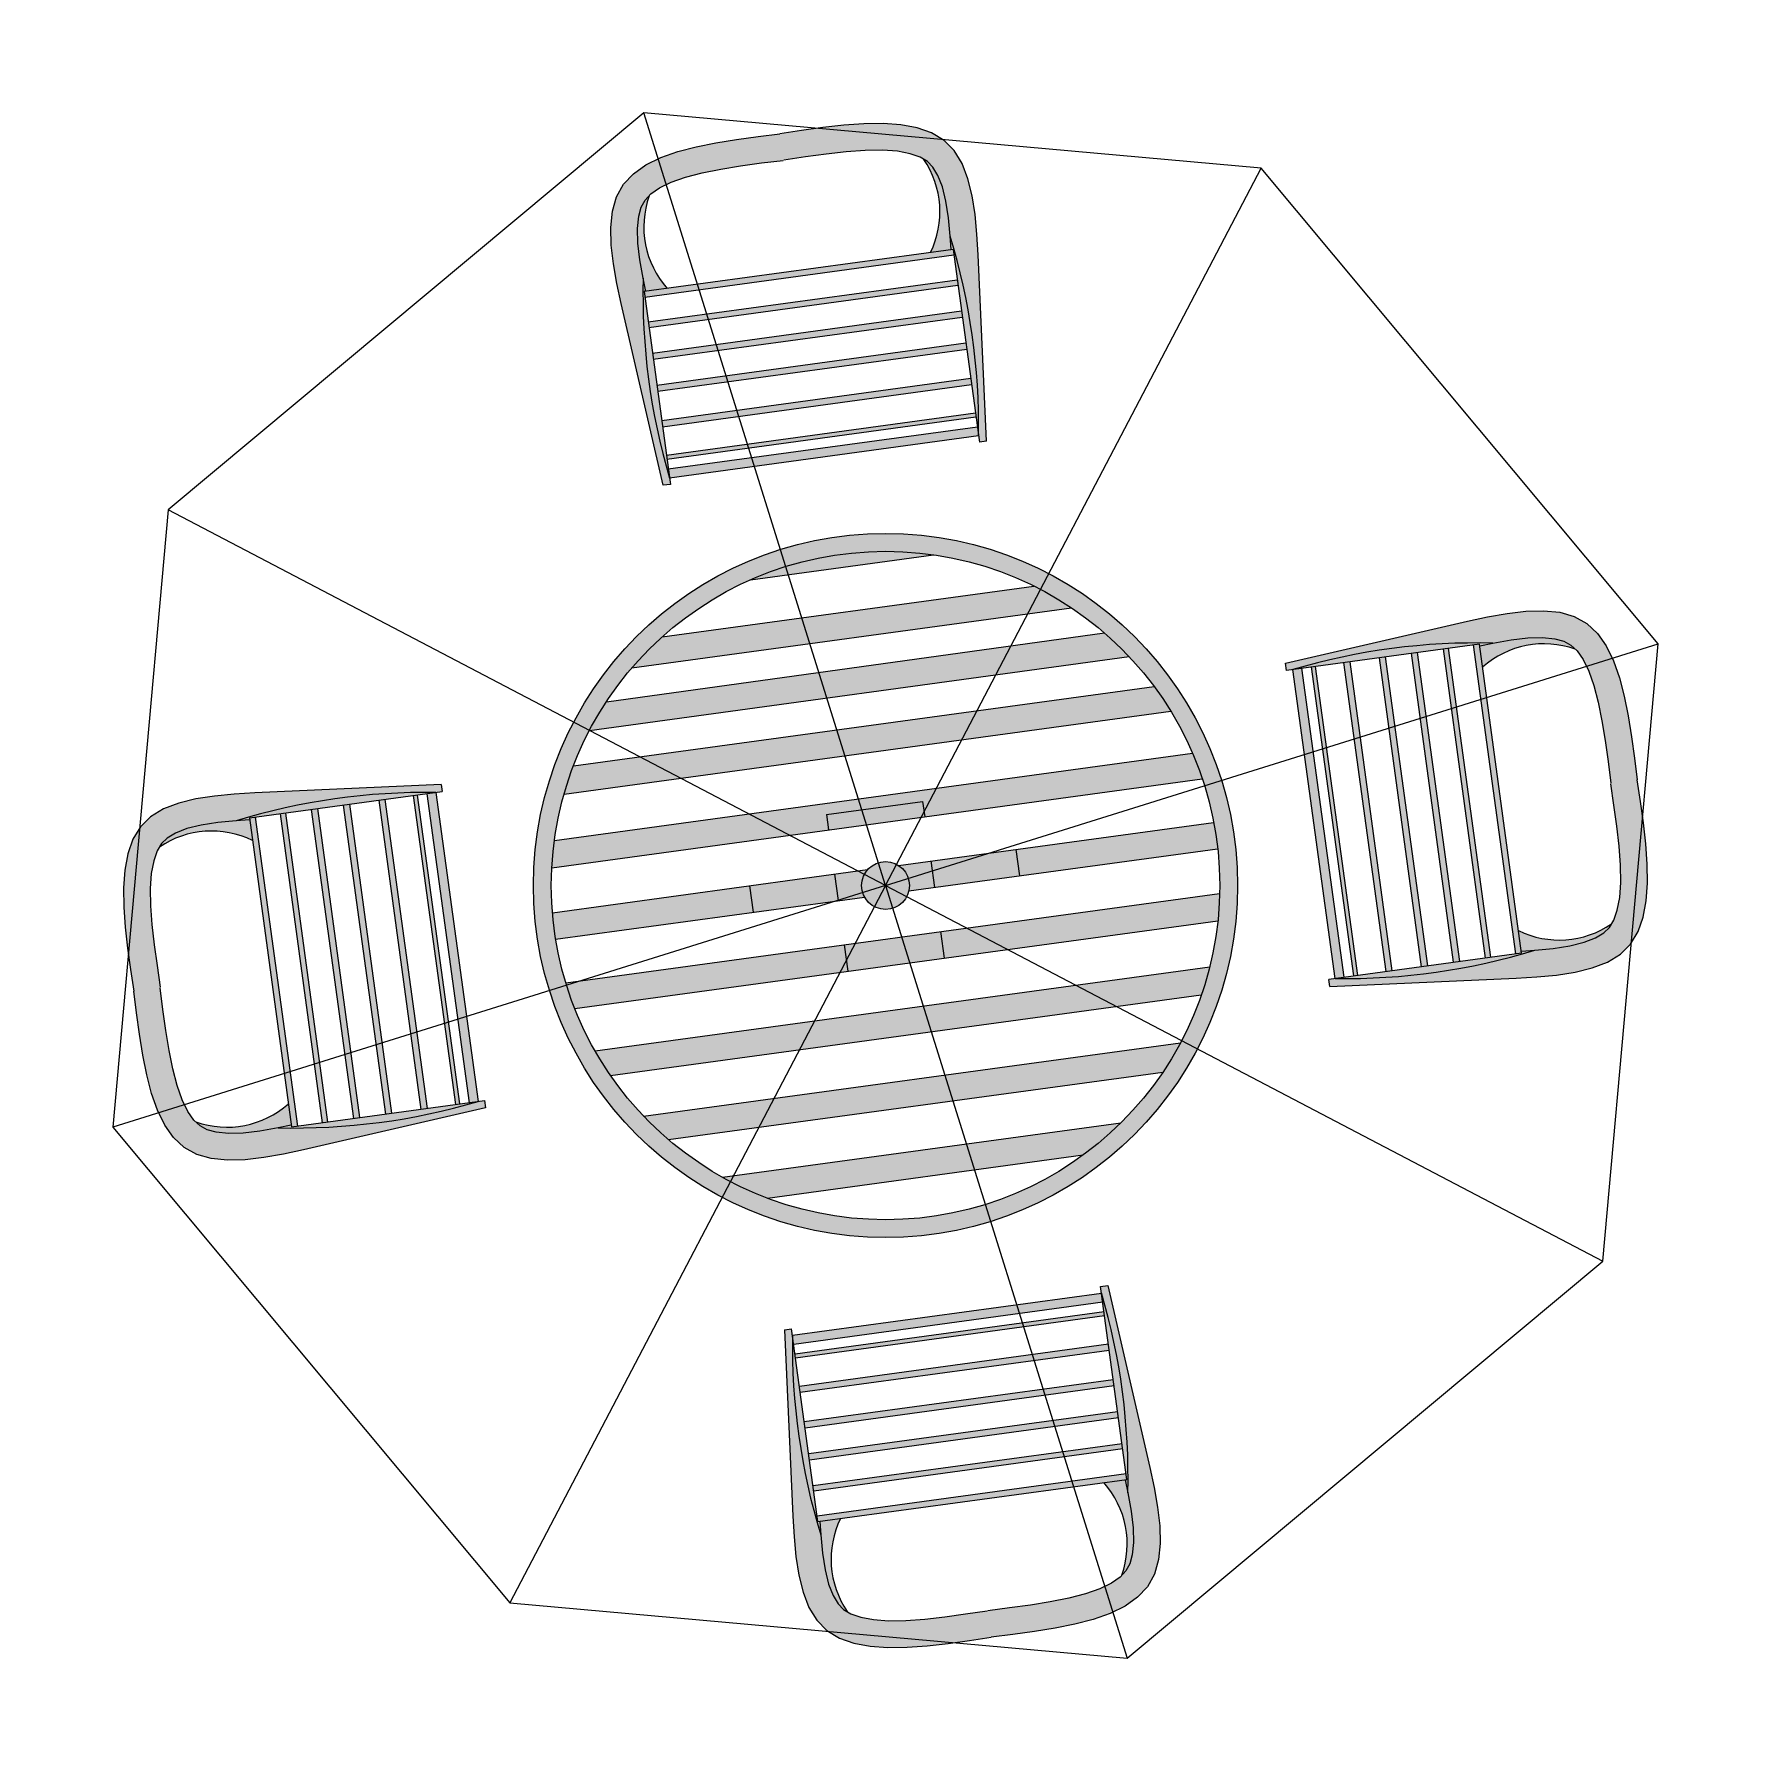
# Model space of a CAD drawing. Header units: millimetres. Extents: x 793 to 3159, y 750 to 2095.
# Drawn here: x 2587.551 to 2589.97, y 1936.796 to 1939.215 of the extents above; entities that cross this region are included whole.
import ezdxf

# ---------------------------------------------------------------- set-up
doc = ezdxf.new("R2010")
doc.units = ezdxf.units.MM
doc.linetypes.add('CONTINUA', pattern=[0])
doc.layers.add('A-MUEBLE', color=9, linetype='Continuous')

# ---------------------------------------------------------------- blocks, each defined once
blk = doc.blocks.new('XR-CONJUNTO$0$XR-CAFETERIA$0$sombrilla-flat-1')
at = {"ltscale": 0.025}
for q in [(-140663.865, -2382910.0402), (-140662.9977, -2382910.19), (-140664.5842, -2382910.5475), (-140662.4903, -2382910.9092), (-140664.734, -2382911.4149), (-140664.2267, -2382912.1341), (-140663.3594, -2382912.2839), (-140662.6401, -2382911.7766)]:
    blk.add_line((-140663.6122, -2382911.162), q, dxfattribs=at)
blk.add_lwpolyline([(-140664.5842, -2382910.5475), (-140664.734, -2382911.4149), (-140664.2267, -2382912.1341), (-140663.3594, -2382912.2839), (-140662.6401, -2382911.7766), (-140662.4903, -2382910.9092), (-140662.9977, -2382910.19), (-140663.865, -2382910.0402), (-140664.5842, -2382910.5475)], dxfattribs=at)
blk = doc.blocks.new('XR-CONJUNTO$0$XR-CAFETERIA$0$XR-PLAN MAESTRO 2$0$A$C24275C06-flat-1')
h = blk.add_hatch(color=256)
h.dxf.hatch_style = 1
h.paths.add_polyline_path([(-0.6374, -0.2574), (-0.6506, -0.2418), (-0.6525, -0.2404), (-0.8284, -0.21), (-0.8512, -0.2113), (-0.8823, -0.2134), (-0.9134, -0.2147), (-0.944, -0.2163), (-0.9738, -0.2186), (-1.0023, -0.222), (-1.029, -0.2268), (-1.0535, -0.2333), (-1.0573, -0.2348), (-1.0488, -0.2722), (-1.0417, -0.2694), (-1.0208, -0.2639), (-0.9967, -0.2596), (-0.9701, -0.2564), (-0.9416, -0.2542), (-0.9116, -0.2526), (-0.8802, -0.2513), (-0.8489, -0.2492), (-0.8189, -0.2475), (-0.7903, -0.2466), (-0.7635, -0.2469), (-0.7391, -0.2485), (-0.7177, -0.2518), (-0.7, -0.2566), (-0.6864, -0.2627), (-0.6766, -0.2698), (-0.6694, -0.2784), (-0.6633, -0.2905), (-0.6584, -0.3071), (-0.655, -0.3278), (-0.6533, -0.3517), (-0.6529, -0.3782, -0.078106), (-0.6359, -0.6639), (-0.6354, -0.673), (-0.6252, -0.6724), (-0.6155, -0.4075), (-0.6149, -0.3782), (-0.6153, -0.35), (-0.6173, -0.3234), (-0.6213, -0.2987), (-0.6278, -0.2765)])
h.paths.add_polyline_path([(-0.735, -0.2108), (-0.762, -0.2089), (-0.7907, -0.2087), (-0.8206, -0.2096), (-0.8284, -0.21), (-0.6525, -0.2404), (-0.6673, -0.2297), (-0.6872, -0.2208), (-0.7099, -0.2146)])
h.paths.add_polyline_path([(-1.1095, -0.2668), (-1.1209, -0.2837), (-1.1284, -0.3038), (-1.1325, -0.3265), (-1.1338, -0.3515), (-1.1328, -0.3782), (-1.1302, -0.4063), (-1.1264, -0.4353), (-1.088, -0.6976), (-1.0778, -0.697), (-1.0783, -0.688, -0.078106), (-1.0925, -0.4021), (-1.0949, -0.3758), (-1.0958, -0.3518), (-1.0947, -0.3309), (-1.0916, -0.3139), (-1.0869, -0.3012), (-1.0806, -0.2918), (-1.0717, -0.2837), (-1.0588, -0.2761), (-1.0488, -0.2722), (-1.0573, -0.2348), (-1.0754, -0.2419), (-1.0942, -0.2529)])
h.paths.add_polyline_path([(-1.0928, -0.4211), (-1.09, -0.4209), (-1.0925, -0.4021, 0.078106), (-1.0783, -0.688)], flags=17)
h.paths.add_polyline_path([(-0.6529, -0.3782), (-0.6532, -0.3972), (-0.6505, -0.397), (-0.6359, -0.6639, 0.078106)], flags=17)
h = blk.add_hatch(color=256)
h.dxf.hatch_style = 1
h.paths.add_polyline_path([(-1.0745, -0.2863), (-1.0806, -0.2918), (-1.0869, -0.3012), (-1.0916, -0.3139), (-1.0947, -0.3309), (-1.0958, -0.3518), (-1.0949, -0.3758), (-1.0925, -0.4021), (-1.09, -0.4209), (-1.0595, -0.4193, -0.274228)])
h = blk.add_hatch(color=256)
h.dxf.hatch_style = 1
h.paths.add_polyline_path([(-0.6633, -0.2905), (-0.6694, -0.2784), (-0.6766, -0.2698), (-0.6815, -0.2663, -0.271043), (-0.6827, -0.3988), (-0.6532, -0.3972), (-0.6529, -0.3782), (-0.6533, -0.3517), (-0.655, -0.3278), (-0.6584, -0.3071)])
h = blk.add_hatch(color=256)
h.dxf.hatch_style = 1
h.paths.add_polyline_path([(-1.0064, -0.4605), (-1.0047, -0.4681), (-0.6476, -0.4487), (-0.6481, -0.441)])
h.paths.add_polyline_path([(-1.0904, -0.4651), (-1.09, -0.4727), (-1.0047, -0.4681), (-1.0064, -0.4605)])
h.paths.add_polyline_path([(-1.0928, -0.4211), (-1.0923, -0.4295), (-1.0143, -0.4253), (-1.0162, -0.4169)])
h.paths.add_polyline_path([(-1.0162, -0.4169), (-1.0143, -0.4253), (-0.65, -0.4054), (-0.6505, -0.397)])
h.paths.add_polyline_path([(-1.088, -0.5096), (-1.0875, -0.5185), (-0.9945, -0.5134), (-0.9965, -0.5046)])
h.paths.add_polyline_path([(-0.9965, -0.5046), (-0.9945, -0.5134), (-0.6452, -0.4944), (-0.6456, -0.4855)])
h.paths.add_polyline_path([(-1.0855, -0.5554), (-1.085, -0.5642), (-0.9843, -0.5588), (-0.9862, -0.55)])
h.paths.add_polyline_path([(-0.9862, -0.55), (-0.9843, -0.5588), (-0.6427, -0.5402), (-0.6431, -0.5313)])
h.paths.add_polyline_path([(-0.9749, -0.6003), (-0.9729, -0.6091), (-0.6399, -0.591), (-0.6404, -0.5821)])
h.paths.add_polyline_path([(-1.0827, -0.6062), (-1.0822, -0.6151), (-0.9729, -0.6091), (-0.9749, -0.6003)])
h.paths.add_polyline_path([(-0.9638, -0.6494), (-0.9626, -0.6551), (-0.6374, -0.6373), (-0.6377, -0.6317)])
h.paths.add_polyline_path([(-1.08, -0.6558), (-1.0797, -0.6614), (-0.9626, -0.6551), (-0.9638, -0.6494)])
h.paths.add_polyline_path([(-1.079, -0.6753), (-1.0783, -0.688), (-0.9566, -0.6813), (-0.9595, -0.6688)])
h = blk.add_hatch(color=256)
h.dxf.hatch_style = 1
h.paths.add_polyline_path([(-0.9595, -0.6688), (-0.9566, -0.6813), (-0.6359, -0.6639), (-0.6366, -0.6512)])
h = blk.add_hatch(color=256)
h.dxf.hatch_style = 1
h.paths.add_polyline_path([(-0.8441, -1.3132), (-0.8415, -1.3605), (-0.8036, -1.3584), (-0.8056, -1.3207, -0.317299)], flags=0)
h.paths.add_polyline_path([(-0.7856, -1.2897, 1), (-0.8535, -1.2897, 1)], flags=0)
h.paths.add_polyline_path([(-0.8111, -1.2207), (-0.849, -1.2228), (-0.8465, -1.2691, -0.317299), (-0.8091, -1.2574)], flags=0)
h.paths.add_polyline_path([(-0.8332, -0.8153, 0.02001), (-0.871, -0.8179), (-0.8556, -1.101), (-0.8177, -1.0989)], flags=0)
h.paths.add_polyline_path([(-0.8177, -1.0989), (-0.8556, -1.101), (-0.849, -1.2228), (-0.8111, -1.2207)], flags=0)
h.paths.add_polyline_path([(-1.3195, -1.2897, 1), (-0.3195, -1.2897, 1)])
h.paths.add_polyline_path([(-0.3448, -1.2897, -1), (-1.2942, -1.2897, -1)], flags=16)
h.paths.add_polyline_path([(-0.8091, -1.2574, -0.325345), (-0.7856, -1.2897, -0.295524), (-0.8056, -1.3207), (-0.7969, -1.4803), (-0.8349, -1.4823), (-0.8441, -1.3132, -0.193151), (-0.8535, -1.2897, -0.165079), (-0.8465, -1.2691), (-0.8556, -1.101), (-0.8177, -1.0989)], flags=0)
h.paths.add_polyline_path([(-0.7479, -1.2173), (-0.71, -1.2152), (-0.7025, -1.3529), (-0.7404, -1.355)], flags=0)
h.paths.add_polyline_path([(-0.9047, -1.3639), (-0.9268, -1.3651), (-0.9343, -1.2275), (-0.9122, -1.2262)], flags=0)
h = blk.add_hatch(color=256)
h.dxf.hatch_style = 1
h.paths.add_polyline_path([(-0.8535, -1.2897, 1), (-0.7856, -1.2897, 1)])
h.paths.add_polyline_path([(-0.8111, -1.2207), (-0.849, -1.2228), (-0.8465, -1.2691, -0.317299), (-0.8091, -1.2574)])
h.paths.add_polyline_path([(-0.8177, -1.0989), (-0.8556, -1.101), (-0.849, -1.2228), (-0.8111, -1.2207)])
h.paths.add_polyline_path([(-0.8332, -0.8153, 0.02001), (-0.871, -0.8179), (-0.8556, -1.101), (-0.8177, -1.0989)])
h.paths.add_polyline_path([(-0.8056, -1.3207, -0.317299), (-0.8441, -1.3132), (-0.8415, -1.3605), (-0.8036, -1.3584)])
h = blk.add_hatch(color=256)
h.dxf.hatch_style = 1
h.paths.add_polyline_path([(-0.7025, -1.3529), (-0.7404, -1.355), (-0.7187, -1.7536, 0.020417), (-0.6812, -1.7438)])
h.paths.add_polyline_path([(-0.71, -1.2152), (-0.7479, -1.2173), (-0.7404, -1.355), (-0.7025, -1.3529)])
h.paths.add_polyline_path([(-0.7313, -0.8233, 0.020417), (-0.7696, -0.8177), (-0.7479, -1.2173), (-0.71, -1.2152)])
h.paths.add_polyline_path([(-0.6281, -0.8554, 0.021968), (-0.667, -0.8402), (-0.6191, -1.72, 0.021968), (-0.5821, -1.7008)])
h.paths.add_polyline_path([(-0.5233, -0.9189, 0.025677), (-0.5628, -0.8905), (-0.521, -1.6588, 0.025677), (-0.4848, -1.6263)])
h.paths.add_polyline_path([(-0.4152, -1.0411, 0.037051), (-0.4563, -0.9841), (-0.4253, -1.5541, 0.037051), (-0.3906, -1.4931)])
h = blk.add_hatch(color=256)
h.dxf.hatch_style = 1
h.paths.add_polyline_path([(-0.9047, -1.3639), (-0.9268, -1.3651), (-0.9343, -1.2275), (-0.9122, -1.2262), (-0.9338, -0.829, 0.020549), (-0.9713, -0.84), (-0.9215, -1.7533, 0.020549), (-0.8831, -1.7602)])
h.paths.add_polyline_path([(-0.9122, -1.2262), (-0.9343, -1.2275), (-0.9268, -1.3651), (-0.9047, -1.3639)], flags=17)
h.paths.add_polyline_path([(-1.0332, -0.8659, 0.0223), (-1.0701, -0.8866), (-1.0249, -1.7177, 0.0223), (-0.9859, -1.7343)])
h.paths.add_polyline_path([(-1.191, -0.9943, 0.03261), (-1.2263, -1.0451), (-1.1973, -1.5771, 0.03261), (-1.1568, -1.6238)])
h.paths.add_polyline_path([(-1.2822, -1.1835, 0.056521), (-1.2942, -1.2897, 0.083855), (-1.2679, -1.4456)])
h = blk.add_hatch(color=256)
h.dxf.hatch_style = 1
h.paths.add_polyline_path([(-1.1154, -0.9185, 0.025524), (-1.1517, -0.9506), (-1.1119, -1.6637, 0.024841), (-1.0733, -1.6909)])
h = blk.add_hatch(color=256)
h.dxf.hatch_style = 1
h.paths.add_polyline_path([(0.2128, -1.4719), (0.2284, -1.4587), (0.2298, -1.4568), (0.2602, -1.2809), (0.2589, -1.2581), (0.2568, -1.227), (0.2555, -1.1959), (0.2539, -1.1652), (0.2516, -1.1354), (0.2482, -1.107), (0.2434, -1.0803), (0.2369, -1.0557), (0.2355, -1.052), (0.198, -1.0605), (0.2008, -1.0676), (0.2063, -1.0885), (0.2106, -1.1126), (0.2138, -1.1392), (0.216, -1.1677), (0.2176, -1.1977), (0.2189, -1.2291), (0.221, -1.2604), (0.2227, -1.2904), (0.2236, -1.319), (0.2233, -1.3458), (0.2217, -1.3702), (0.2184, -1.3915), (0.2136, -1.4092), (0.2075, -1.4229), (0.2004, -1.4327), (0.1918, -1.4399), (0.1797, -1.446), (0.1631, -1.4509), (0.1424, -1.4542), (0.1185, -1.456), (0.0921, -1.4564, -0.078106), (-0.1937, -1.4734), (-0.2027, -1.4738), (-0.2022, -1.4841), (0.0628, -1.4938), (0.092, -1.4944), (0.1202, -1.494), (0.1469, -1.492), (0.1715, -1.488), (0.1937, -1.4815)])
h.paths.add_polyline_path([(0.2595, -1.3743), (0.2613, -1.3472), (0.2616, -1.3186), (0.2606, -1.2887), (0.2602, -1.2809), (0.2298, -1.4568), (0.2405, -1.442), (0.2495, -1.4221), (0.2556, -1.3994)])
h.paths.add_polyline_path([(0.2035, -0.9997), (0.1865, -0.9884), (0.1664, -0.9809), (0.1437, -0.9768), (0.1187, -0.9755), (0.092, -0.9765), (0.0639, -0.9791), (0.0349, -0.9828), (-0.2274, -1.0213), (-0.2268, -1.0315), (-0.2177, -1.031, -0.078106), (0.0681, -1.0168), (0.0944, -1.0144), (0.1184, -1.0135), (0.1393, -1.0146), (0.1564, -1.0177), (0.1691, -1.0224), (0.1784, -1.0287), (0.1865, -1.0376), (0.1941, -1.0505), (0.198, -1.0605), (0.2355, -1.052), (0.2283, -1.0339), (0.2173, -1.015)])
h.paths.add_polyline_path([(0.0491, -1.0165), (0.0493, -1.0193), (0.0681, -1.0168, 0.078106), (-0.2177, -1.031)], flags=17)
h.paths.add_polyline_path([(0.0921, -1.4564), (0.0731, -1.456), (0.0732, -1.4588), (-0.1937, -1.4734, 0.078106)], flags=17)
h = blk.add_hatch(color=256)
h.dxf.hatch_style = 1
h.paths.add_polyline_path([(0.1839, -1.0348), (0.1784, -1.0287), (0.1691, -1.0224), (0.1564, -1.0177), (0.1393, -1.0146), (0.1184, -1.0135), (0.0944, -1.0144), (0.0681, -1.0168), (0.0493, -1.0193), (0.0509, -1.0498, -0.274228)])
h = blk.add_hatch(color=256)
h.dxf.hatch_style = 1
h.paths.add_polyline_path([(0.0097, -1.1029), (0.0021, -1.1046), (0.0216, -1.4616), (0.0292, -1.4612)])
h.paths.add_polyline_path([(0.0051, -1.0189), (-0.0025, -1.0193), (0.0021, -1.1046), (0.0097, -1.1029)])
h.paths.add_polyline_path([(0.0491, -1.0165), (0.0407, -1.0169), (0.0449, -1.0949), (0.0533, -1.0931)])
h.paths.add_polyline_path([(0.0533, -1.0931), (0.0449, -1.0949), (0.0648, -1.4593), (0.0732, -1.4588)])
h.paths.add_polyline_path([(-0.0394, -1.0213), (-0.0483, -1.0218), (-0.0432, -1.1148), (-0.0344, -1.1128)])
h.paths.add_polyline_path([(-0.0344, -1.1128), (-0.0432, -1.1148), (-0.0242, -1.4641), (-0.0153, -1.4636)])
h.paths.add_polyline_path([(-0.0851, -1.0238), (-0.094, -1.0243), (-0.0885, -1.125), (-0.0797, -1.123)])
h.paths.add_polyline_path([(-0.0797, -1.123), (-0.0885, -1.125), (-0.0699, -1.4666), (-0.061, -1.4661)])
h.paths.add_polyline_path([(-0.1301, -1.1344), (-0.1389, -1.1364), (-0.1208, -1.4694), (-0.1119, -1.4689)])
h.paths.add_polyline_path([(-0.136, -1.0266), (-0.1449, -1.027), (-0.1389, -1.1364), (-0.1301, -1.1344)])
h.paths.add_polyline_path([(-0.1792, -1.1455), (-0.1848, -1.1467), (-0.1671, -1.4719), (-0.1614, -1.4716)])
h.paths.add_polyline_path([(-0.1855, -1.0293), (-0.1912, -1.0296), (-0.1848, -1.1467), (-0.1792, -1.1455)])
h.paths.add_polyline_path([(-0.2051, -1.0303), (-0.2177, -1.031), (-0.2111, -1.1526), (-0.1986, -1.1498)])
h = blk.add_hatch(color=256)
h.dxf.hatch_style = 1
h.paths.add_polyline_path([(-1.8519, -1.1076), (-1.8675, -1.1208), (-1.8689, -1.1227), (-1.8993, -1.2986), (-1.898, -1.3214), (-1.8959, -1.3525), (-1.8946, -1.3836), (-1.893, -1.4143), (-1.8906, -1.444), (-1.8873, -1.4725), (-1.8825, -1.4992), (-1.876, -1.5238), (-1.8745, -1.5275), (-1.837, -1.519), (-1.8399, -1.5119), (-1.8454, -1.491), (-1.8497, -1.4669), (-1.8528, -1.4403), (-1.8551, -1.4118), (-1.8567, -1.3818), (-1.858, -1.3504), (-1.8601, -1.3191), (-1.8618, -1.2891), (-1.8626, -1.2605), (-1.8624, -1.2337), (-1.8607, -1.2093), (-1.8575, -1.188), (-1.8527, -1.1703), (-1.8465, -1.1566), (-1.8395, -1.1468), (-1.8308, -1.1396), (-1.8187, -1.1335), (-1.8021, -1.1286), (-1.7815, -1.1252), (-1.7575, -1.1235), (-1.7311, -1.1231, -0.078106), (-1.4454, -1.1061), (-1.4363, -1.1057), (-1.4369, -1.0954), (-1.7018, -1.0857), (-1.731, -1.0851), (-1.7592, -1.0855), (-1.7859, -1.0875), (-1.8106, -1.0915), (-1.8327, -1.098)])
h.paths.add_polyline_path([(-1.8985, -1.2052), (-1.9004, -1.2323), (-1.9006, -1.2609), (-1.8997, -1.2908), (-1.8993, -1.2986), (-1.8689, -1.1227), (-1.8796, -1.1375), (-1.8885, -1.1574), (-1.8947, -1.1801)])
h.paths.add_polyline_path([(-1.8425, -1.5798), (-1.8256, -1.5911), (-1.8055, -1.5986), (-1.7828, -1.6027), (-1.7578, -1.604), (-1.7311, -1.603), (-1.703, -1.6004), (-1.674, -1.5967), (-1.4117, -1.5582), (-1.4122, -1.548), (-1.4213, -1.5485, -0.078106), (-1.7072, -1.5627), (-1.7335, -1.5651), (-1.7575, -1.566), (-1.7784, -1.5649), (-1.7954, -1.5618), (-1.8081, -1.5571), (-1.8175, -1.5508), (-1.8256, -1.5419), (-1.8331, -1.529), (-1.837, -1.519), (-1.8745, -1.5275), (-1.8674, -1.5456), (-1.8563, -1.5645)])
h.paths.add_polyline_path([(-1.6882, -1.563), (-1.6883, -1.5602), (-1.7072, -1.5627, 0.078106), (-1.4213, -1.5485)], flags=17)
h.paths.add_polyline_path([(-1.7311, -1.1231), (-1.7121, -1.1235), (-1.7123, -1.1207), (-1.4454, -1.1061, 0.078106)], flags=17)
h = blk.add_hatch(color=256)
h.dxf.hatch_style = 1
h.paths.add_polyline_path([(-1.6487, -1.4766), (-1.6412, -1.4749), (-1.6606, -1.1179), (-1.6682, -1.1183)])
h.paths.add_polyline_path([(-1.6442, -1.5606), (-1.6365, -1.5602), (-1.6412, -1.4749), (-1.6487, -1.4766)])
h.paths.add_polyline_path([(-1.6882, -1.563), (-1.6798, -1.5626), (-1.684, -1.4846), (-1.6924, -1.4864)])
h.paths.add_polyline_path([(-1.6924, -1.4864), (-1.684, -1.4846), (-1.7038, -1.1202), (-1.7123, -1.1207)])
h.paths.add_polyline_path([(-1.5997, -1.5582), (-1.5908, -1.5577), (-1.5958, -1.4647), (-1.6047, -1.4667)])
h.paths.add_polyline_path([(-1.6047, -1.4667), (-1.5958, -1.4647), (-1.6149, -1.1154), (-1.6238, -1.1159)])
h.paths.add_polyline_path([(-1.5539, -1.5557), (-1.545, -1.5552), (-1.5505, -1.4545), (-1.5593, -1.4565)])
h.paths.add_polyline_path([(-1.5593, -1.4565), (-1.5505, -1.4545), (-1.5691, -1.1129), (-1.578, -1.1134)])
h.paths.add_polyline_path([(-1.509, -1.4451), (-1.5001, -1.4431), (-1.5183, -1.1101), (-1.5272, -1.1106)])
h.paths.add_polyline_path([(-1.5031, -1.5529), (-1.4942, -1.5525), (-1.5001, -1.4431), (-1.509, -1.4451)])
h.paths.add_polyline_path([(-1.4599, -1.434), (-1.4542, -1.4328), (-1.4719, -1.1076), (-1.4776, -1.1079)])
h.paths.add_polyline_path([(-1.4535, -1.5502), (-1.4478, -1.5499), (-1.4542, -1.4328), (-1.4599, -1.434)])
h.paths.add_polyline_path([(-1.434, -1.5492), (-1.4213, -1.5485), (-1.4279, -1.4269), (-1.4405, -1.4297)])
h = blk.add_hatch(color=256)
h.dxf.hatch_style = 1
h.paths.add_polyline_path([(-1.4405, -1.4297), (-1.4279, -1.4269), (-1.4454, -1.1061), (-1.458, -1.1068)])
h = blk.add_hatch(color=256)
h.dxf.hatch_style = 1
h.paths.add_polyline_path([(-1.8187, -1.1335), (-1.8308, -1.1396), (-1.8395, -1.1468), (-1.843, -1.1517, -0.271043), (-1.7105, -1.1529), (-1.7121, -1.1235), (-1.7311, -1.1231), (-1.7575, -1.1235), (-1.7815, -1.1252), (-1.8021, -1.1286)])
h = blk.add_hatch(color=256)
h.dxf.hatch_style = 1
h.paths.add_polyline_path([(-0.1986, -1.1498), (-0.2111, -1.1526), (-0.1937, -1.4734), (-0.181, -1.4727)])
h = blk.add_hatch(color=256)
h.dxf.hatch_style = 1
h.paths.add_polyline_path([(-0.8034, -1.3612), (-0.804, -1.3584), (-0.8415, -1.3605), (-0.8349, -1.4823), (-0.7969, -1.4803)])
h.paths.add_polyline_path([(-0.7969, -1.4803), (-0.8349, -1.4823), (-0.8195, -1.7644, 0.02001), (-0.7816, -1.7629)])
h.paths.add_polyline_path([(-0.8121, -1.3229, -0.198912), (-0.8377, -1.3185), (-0.8433, -1.3274), (-0.8415, -1.3605), (-0.804, -1.3584)])
h = blk.add_hatch(color=256)
h.dxf.hatch_style = 1
h.paths.add_polyline_path([(0.1797, -1.446), (0.1918, -1.4399), (0.2004, -1.4327), (0.2039, -1.4278, -0.271043), (0.0715, -1.4266), (0.0731, -1.456), (0.0921, -1.4564), (0.1185, -1.456), (0.1424, -1.4542), (0.1631, -1.4509)])
h = blk.add_hatch(color=256)
h.dxf.hatch_style = 1
h.paths.add_polyline_path([(-1.823, -1.5447), (-1.8175, -1.5508), (-1.8081, -1.5571), (-1.7954, -1.5618), (-1.7784, -1.5649), (-1.7575, -1.566), (-1.7335, -1.5651), (-1.7072, -1.5627), (-1.6883, -1.5602), (-1.69, -1.5297, -0.274228)])
h = blk.add_hatch(color=256)
h.dxf.hatch_style = 1
h.paths.add_polyline_path([(-1.0016, -2.3221), (-0.9885, -2.3377), (-0.9866, -2.3391), (-0.8107, -2.3695), (-0.7878, -2.3682), (-0.7568, -2.3661), (-0.7257, -2.3648), (-0.695, -2.3632), (-0.6652, -2.3609), (-0.6368, -2.3575), (-0.61, -2.3527), (-0.5855, -2.3462), (-0.5818, -2.3447), (-0.5902, -2.3073), (-0.5974, -2.3101), (-0.6183, -2.3156), (-0.6423, -2.3199), (-0.6689, -2.3231), (-0.6975, -2.3253), (-0.7275, -2.3269), (-0.7588, -2.3282), (-0.7902, -2.3303), (-0.8201, -2.332), (-0.8488, -2.3329), (-0.8756, -2.3326), (-0.9, -2.331), (-0.9213, -2.3277), (-0.939, -2.3229), (-0.9527, -2.3168), (-0.9624, -2.3097), (-0.9697, -2.3011), (-0.9758, -2.289), (-0.9807, -2.2724), (-0.984, -2.2517), (-0.9858, -2.2278), (-0.9862, -2.2013, -0.078106), (-1.0031, -1.9156), (-1.0036, -1.9065), (-1.0139, -1.9071), (-1.0236, -2.172), (-1.0242, -2.2013), (-1.0237, -2.2295), (-1.0218, -2.2561), (-1.0178, -2.2808), (-1.0112, -2.303)])
h.paths.add_polyline_path([(-0.9041, -2.3687), (-0.877, -2.3706), (-0.8484, -2.3708), (-0.8185, -2.3699), (-0.8107, -2.3695), (-0.9866, -2.3391), (-0.9718, -2.3498), (-0.9519, -2.3587), (-0.9292, -2.3649)])
h.paths.add_polyline_path([(-0.5295, -2.3127), (-0.5182, -2.2958), (-0.5107, -2.2757), (-0.5066, -2.253), (-0.5053, -2.228), (-0.5062, -2.2013), (-0.5089, -2.1732), (-0.5126, -2.1442), (-0.5511, -1.8819), (-0.5613, -1.8825), (-0.5608, -1.8915, -0.078106), (-0.5466, -2.1774), (-0.5441, -2.2037), (-0.5433, -2.2277), (-0.5444, -2.2486), (-0.5475, -2.2656), (-0.5522, -2.2783), (-0.5585, -2.2877), (-0.5674, -2.2958), (-0.5803, -2.3034), (-0.5902, -2.3073), (-0.5818, -2.3447), (-0.5636, -2.3376), (-0.5448, -2.3266)])
h.paths.add_polyline_path([(-0.5463, -2.1584), (-0.549, -2.1586), (-0.5466, -2.1774, 0.078106), (-0.5608, -1.8915)], flags=17)
h.paths.add_polyline_path([(-0.9862, -2.2013), (-0.9858, -2.1823), (-0.9886, -2.1825), (-1.0031, -1.9156, 0.078106)], flags=17)
h = blk.add_hatch(color=256)
h.dxf.hatch_style = 1
h.paths.add_polyline_path([(-0.6796, -1.9107), (-0.6824, -1.8982), (-1.0031, -1.9156), (-1.0024, -1.9283)])
h = blk.add_hatch(color=256)
h.dxf.hatch_style = 1
h.paths.add_polyline_path([(-0.6327, -2.119), (-0.6344, -2.1114), (-0.9914, -2.1308), (-0.991, -2.1385)])
h.paths.add_polyline_path([(-0.5487, -2.1144), (-0.5491, -2.1068), (-0.6344, -2.1114), (-0.6327, -2.119)])
h.paths.add_polyline_path([(-0.5463, -2.1584), (-0.5467, -2.15), (-0.6247, -2.1542), (-0.6228, -2.1626)])
h.paths.add_polyline_path([(-0.6228, -2.1626), (-0.6247, -2.1542), (-0.9891, -2.1741), (-0.9886, -2.1825)])
h.paths.add_polyline_path([(-0.5511, -2.0699), (-0.5516, -2.061), (-0.6446, -2.0661), (-0.6426, -2.0749)])
h.paths.add_polyline_path([(-0.6426, -2.0749), (-0.6446, -2.0661), (-0.9939, -2.0851), (-0.9934, -2.094)])
h.paths.add_polyline_path([(-0.5536, -2.0241), (-0.5541, -2.0153), (-0.6548, -2.0207), (-0.6528, -2.0295)])
h.paths.add_polyline_path([(-0.6528, -2.0295), (-0.6548, -2.0207), (-0.9964, -2.0393), (-0.9959, -2.0482)])
h.paths.add_polyline_path([(-0.6642, -1.9792), (-0.6662, -1.9704), (-0.9992, -1.9885), (-0.9987, -1.9974)])
h.paths.add_polyline_path([(-0.5563, -1.9733), (-0.5568, -1.9644), (-0.6662, -1.9704), (-0.6642, -1.9792)])
h.paths.add_polyline_path([(-0.6752, -1.9301), (-0.6765, -1.9244), (-1.0017, -1.9422), (-1.0014, -1.9478)])
h.paths.add_polyline_path([(-0.559, -1.9237), (-0.5594, -1.9181), (-0.6765, -1.9244), (-0.6752, -1.9301)])
h.paths.add_polyline_path([(-0.5601, -1.9042), (-0.5608, -1.8915), (-0.6824, -1.8982), (-0.6796, -1.9107)])
h = blk.add_hatch(color=256)
h.dxf.hatch_style = 1
h.paths.add_polyline_path([(-0.5646, -2.2932), (-0.5585, -2.2877), (-0.5522, -2.2783), (-0.5475, -2.2656), (-0.5444, -2.2486), (-0.5433, -2.2277), (-0.5441, -2.2037), (-0.5466, -2.1774), (-0.549, -2.1586), (-0.5795, -2.1602, -0.274228)])
h = blk.add_hatch(color=256)
h.dxf.hatch_style = 1
h.paths.add_polyline_path([(-0.9758, -2.289), (-0.9697, -2.3011), (-0.9624, -2.3097), (-0.9576, -2.3132, -0.271043), (-0.9563, -2.1807), (-0.9858, -2.1823), (-0.9862, -2.2013), (-0.9858, -2.2278), (-0.984, -2.2517), (-0.9807, -2.2724)])
for p, q in [((-0.6505, -0.397), (-1.0928, -0.4211)), ((-0.65, -0.4054), (-1.0923, -0.4295)), ((-0.6505, -0.397), (-0.6354, -0.673)), ((-1.0928, -0.4211), (-1.0778, -0.697)), ((-0.6481, -0.441), (-1.0904, -0.4651)), ((-0.6476, -0.4487), (-1.09, -0.4727)), ((-0.6456, -0.4855), (-1.088, -0.5096)), ((-0.6452, -0.4944), (-1.0875, -0.5185)), ((-0.6431, -0.5313), (-1.0855, -0.5554)), ((-0.6427, -0.5402), (-1.085, -0.5642)), ((-0.6404, -0.5821), (-1.0827, -0.6062)), ((-0.6399, -0.591), (-1.0822, -0.6151)), ((-0.6377, -0.6317), (-1.08, -0.6558)), ((-0.6374, -0.6373), (-1.0797, -0.6614)), ((-0.6366, -0.6512), (-1.079, -0.6753)), ((-0.6359, -0.6639), (-1.0783, -0.688)), ((-0.6252, -0.6724), (-0.6354, -0.673)), ((-1.0778, -0.697), (-1.088, -0.6976)), ((-0.8465, -1.2691), (-0.871, -0.8179)), ((-0.8091, -1.2574), (-0.8332, -0.8153)), ((-0.7187, -1.7536), (-0.7696, -0.8177)), ((-0.9215, -1.7533), (-0.9713, -0.84)), ((-0.8831, -1.7602), (-0.9338, -0.829)), ((-0.6812, -1.7438), (-0.7313, -0.8233)), ((-0.6191, -1.72), (-0.667, -0.8402)), ((-0.9859, -1.7343), (-1.0332, -0.8659)), ((-0.5821, -1.7008), (-0.6281, -0.8554)), ((-1.0249, -1.7177), (-1.0701, -0.8866)), ((-0.521, -1.6588), (-0.5628, -0.8905)), ((-1.0733, -1.6909), (-1.1154, -0.9185)), ((-0.4848, -1.6263), (-0.5233, -0.9189)), ((-1.1119, -1.6637), (-1.1517, -0.9506)), ((-0.4253, -1.5541), (-0.4563, -0.9841)), ((-1.1568, -1.6238), (-1.191, -0.9943)), ((-0.2268, -1.0315), (-0.2274, -1.0213)), ((0.0491, -1.0165), (-0.2268, -1.0315)), ((-0.1937, -1.4734), (-0.2177, -1.031)), ((-0.181, -1.4727), (-0.2051, -1.0303)), ((-0.1671, -1.4719), (-0.1912, -1.0296)), ((-0.1614, -1.4716), (-0.1855, -1.0293)), ((-0.1208, -1.4694), (-0.1449, -1.027)), ((-0.1119, -1.4689), (-0.136, -1.0266)), ((-0.0699, -1.4666), (-0.094, -1.0243)), ((-0.061, -1.4661), (-0.0851, -1.0238)), ((-0.0242, -1.4641), (-0.0483, -1.0218)), ((-0.0153, -1.4636), (-0.0394, -1.0213)), ((0.0216, -1.4616), (-0.0025, -1.0193)), ((0.0292, -1.4612), (0.0051, -1.0189)), ((0.0648, -1.4593), (0.0407, -1.0169)), ((0.0732, -1.4588), (0.0491, -1.0165)), ((-1.1973, -1.5771), (-1.2263, -1.0451)), ((-0.3906, -1.4931), (-0.4152, -1.0411)), ((-1.7123, -1.1207), (-1.4363, -1.1057)), ((-1.5272, -1.1106), (-1.5031, -1.5529)), ((-1.5183, -1.1101), (-1.4942, -1.5525)), ((-1.4776, -1.1079), (-1.4535, -1.5502)), ((-1.4719, -1.1076), (-1.4478, -1.5499)), ((-1.458, -1.1068), (-1.434, -1.5492)), ((-1.4454, -1.1061), (-1.4213, -1.5485)), ((-1.4369, -1.0954), (-1.4363, -1.1057)), ((-0.8556, -1.101), (-0.8177, -1.0989)), ((-1.7123, -1.1207), (-1.6882, -1.563)), ((-1.7038, -1.1202), (-1.6798, -1.5626)), ((-1.6682, -1.1183), (-1.6442, -1.5606)), ((-1.6606, -1.1179), (-1.6365, -1.5602)), ((-1.6238, -1.1159), (-1.5997, -1.5582)), ((-1.6149, -1.1154), (-1.5908, -1.5577)), ((-1.578, -1.1134), (-1.5539, -1.5557)), ((-1.5691, -1.1129), (-1.545, -1.5552)), ((-1.2679, -1.4456), (-1.2822, -1.1835)), ((-0.9343, -1.2275), (-0.9122, -1.2262)), ((-0.9268, -1.3651), (-0.9343, -1.2275)), ((-0.849, -1.2228), (-0.8111, -1.2207)), ((-0.7479, -1.2173), (-0.71, -1.2152)), ((-0.8195, -1.7644), (-0.8441, -1.3132)), ((-0.7816, -1.7629), (-0.8056, -1.3207)), ((-0.7404, -1.355), (-0.7025, -1.3529)), ((-0.9268, -1.3651), (-0.9047, -1.3639)), ((-0.8415, -1.3605), (-0.8036, -1.3584)), ((0.0732, -1.4588), (-0.2027, -1.4738)), ((-0.2022, -1.4841), (-0.2027, -1.4738)), ((-0.8349, -1.4823), (-0.7969, -1.4803)), ((-1.6882, -1.563), (-1.4122, -1.548)), ((-1.4122, -1.548), (-1.4117, -1.5582)), ((-0.5613, -1.8825), (-0.5511, -1.8819)), ((-0.5463, -2.1584), (-0.5613, -1.8825)), ((-1.0139, -1.9071), (-1.0036, -1.9065)), ((-0.9886, -2.1825), (-1.0036, -1.9065)), ((-1.0031, -1.9156), (-0.5608, -1.8915)), ((-1.0024, -1.9283), (-0.5601, -1.9042)), ((-1.0017, -1.9422), (-0.5594, -1.9181)), ((-1.0014, -1.9478), (-0.559, -1.9237)), ((-0.9992, -1.9885), (-0.5568, -1.9644)), ((-0.9987, -1.9974), (-0.5563, -1.9733)), ((-0.9964, -2.0393), (-0.5541, -2.0153)), ((-0.9959, -2.0482), (-0.5536, -2.0241)), ((-0.9939, -2.0851), (-0.5516, -2.061)), ((-0.9934, -2.094), (-0.5511, -2.0699)), ((-0.9914, -2.1308), (-0.5491, -2.1068)), ((-0.991, -2.1385), (-0.5487, -2.1144)), ((-0.9891, -2.1741), (-0.5467, -2.15)), ((-0.9886, -2.1825), (-0.5463, -2.1584))]:
    blk.add_line(p, q)
for points in [[(-1.088, -0.6976), (-1.1264, -0.4353), (-1.1302, -0.4063), (-1.1328, -0.3782), (-1.1338, -0.3515), (-1.1325, -0.3265), (-1.1284, -0.3038), (-1.1209, -0.2837), (-1.1095, -0.2668), (-1.0942, -0.2529), (-1.0754, -0.2419), (-1.0535, -0.2333), (-1.029, -0.2268), (-1.0023, -0.222), (-0.9738, -0.2186), (-0.944, -0.2163), (-0.9134, -0.2147), (-0.8823, -0.2134)], [(-0.6252, -0.6724), (-0.6155, -0.4075), (-0.6149, -0.3782), (-0.6153, -0.35), (-0.6173, -0.3234), (-0.6213, -0.2987), (-0.6278, -0.2765), (-0.6374, -0.2574), (-0.6506, -0.2418), (-0.6673, -0.2297), (-0.6872, -0.2208), (-0.7099, -0.2146), (-0.735, -0.2108), (-0.762, -0.2089), (-0.7907, -0.2087), (-0.8206, -0.2096), (-0.8512, -0.2113), (-0.8823, -0.2134)], [(-1.09, -0.4209), (-1.0925, -0.4021), (-1.0949, -0.3758), (-1.0958, -0.3518), (-1.0947, -0.3309), (-1.0916, -0.3139), (-1.0869, -0.3012), (-1.0806, -0.2918), (-1.0717, -0.2837), (-1.0588, -0.2761), (-1.0417, -0.2694), (-1.0208, -0.2639), (-0.9967, -0.2596), (-0.9701, -0.2564), (-0.9416, -0.2542), (-0.9116, -0.2526), (-0.8807, -0.2513)], [(-0.6532, -0.3972), (-0.6529, -0.3782), (-0.6533, -0.3517), (-0.655, -0.3278), (-0.6584, -0.3071), (-0.6633, -0.2905), (-0.6694, -0.2784), (-0.6766, -0.2698), (-0.6864, -0.2627), (-0.7, -0.2566), (-0.7177, -0.2518), (-0.7391, -0.2485), (-0.7635, -0.2469), (-0.7903, -0.2466), (-0.8189, -0.2475), (-0.8489, -0.2492), (-0.8797, -0.2513)], [(-0.2274, -1.0213), (0.0349, -0.9828), (0.0639, -0.9791), (0.092, -0.9765), (0.1187, -0.9755), (0.1437, -0.9768), (0.1664, -0.9809), (0.1865, -0.9884), (0.2035, -0.9997), (0.2173, -1.015), (0.2283, -1.0339), (0.2369, -1.0557), (0.2434, -1.0803), (0.2482, -1.107), (0.2516, -1.1354), (0.2539, -1.1652), (0.2555, -1.1959), (0.2568, -1.227)], [(0.0493, -1.0193), (0.0681, -1.0168), (0.0944, -1.0144), (0.1184, -1.0135), (0.1393, -1.0146), (0.1564, -1.0177), (0.1691, -1.0224), (0.1784, -1.0287), (0.1865, -1.0376), (0.1941, -1.0505), (0.2008, -1.0676), (0.2063, -1.0885), (0.2106, -1.1126), (0.2138, -1.1392), (0.216, -1.1677), (0.2176, -1.1977), (0.2189, -1.2286)], [(-1.4369, -1.0954), (-1.7018, -1.0857), (-1.731, -1.0851), (-1.7592, -1.0855), (-1.7859, -1.0875), (-1.8106, -1.0915), (-1.8327, -1.098), (-1.8519, -1.1076), (-1.8675, -1.1208), (-1.8796, -1.1375), (-1.8885, -1.1574), (-1.8947, -1.1801), (-1.8985, -1.2052), (-1.9004, -1.2323), (-1.9006, -1.2609), (-1.8997, -1.2908), (-1.898, -1.3214), (-1.8959, -1.3525)], [(-1.7121, -1.1235), (-1.7311, -1.1231), (-1.7575, -1.1235), (-1.7815, -1.1252), (-1.8021, -1.1286), (-1.8187, -1.1335), (-1.8308, -1.1396), (-1.8395, -1.1468), (-1.8465, -1.1566), (-1.8527, -1.1703), (-1.8575, -1.188), (-1.8607, -1.2093), (-1.8624, -1.2337), (-1.8626, -1.2605), (-1.8618, -1.2891), (-1.8601, -1.3191), (-1.858, -1.3499)], [(-0.2022, -1.4841), (0.0628, -1.4938), (0.092, -1.4944), (0.1202, -1.494), (0.1469, -1.492), (0.1715, -1.488), (0.1937, -1.4815), (0.2128, -1.4719), (0.2284, -1.4587), (0.2405, -1.442), (0.2495, -1.4221), (0.2556, -1.3994), (0.2595, -1.3743), (0.2613, -1.3472), (0.2616, -1.3186), (0.2606, -1.2887), (0.2589, -1.2581), (0.2568, -1.227)], [(0.0731, -1.456), (0.0921, -1.4564), (0.1185, -1.456), (0.1424, -1.4542), (0.1631, -1.4509), (0.1797, -1.446), (0.1918, -1.4399), (0.2004, -1.4327), (0.2075, -1.4229), (0.2136, -1.4092), (0.2184, -1.3915), (0.2217, -1.3702), (0.2233, -1.3458), (0.2236, -1.319), (0.2227, -1.2904), (0.221, -1.2604), (0.2189, -1.2296)], [(-1.4117, -1.5582), (-1.674, -1.5967), (-1.703, -1.6004), (-1.7311, -1.603), (-1.7578, -1.604), (-1.7828, -1.6027), (-1.8055, -1.5986), (-1.8256, -1.5911), (-1.8425, -1.5798), (-1.8563, -1.5645), (-1.8674, -1.5456), (-1.876, -1.5238), (-1.8825, -1.4992), (-1.8873, -1.4725), (-1.8906, -1.444), (-1.893, -1.4143), (-1.8946, -1.3836), (-1.8959, -1.3525)], [(-1.6883, -1.5602), (-1.7072, -1.5627), (-1.7335, -1.5651), (-1.7575, -1.566), (-1.7784, -1.5649), (-1.7954, -1.5618), (-1.8081, -1.5571), (-1.8175, -1.5508), (-1.8256, -1.5419), (-1.8331, -1.529), (-1.8399, -1.5119), (-1.8454, -1.491), (-1.8497, -1.4669), (-1.8528, -1.4403), (-1.8551, -1.4118), (-1.8567, -1.3818), (-1.8579, -1.3509)], [(-0.5511, -1.8819), (-0.5126, -2.1442), (-0.5089, -2.1732), (-0.5062, -2.2013), (-0.5053, -2.228), (-0.5066, -2.253), (-0.5107, -2.2757), (-0.5182, -2.2958), (-0.5295, -2.3127), (-0.5448, -2.3266), (-0.5636, -2.3376), (-0.5855, -2.3462), (-0.61, -2.3527), (-0.6368, -2.3575), (-0.6652, -2.3609), (-0.695, -2.3632), (-0.7257, -2.3648), (-0.7568, -2.3661)], [(-1.0139, -1.9071), (-1.0236, -2.172), (-1.0242, -2.2013), (-1.0237, -2.2295), (-1.0218, -2.2561), (-1.0178, -2.2808), (-1.0112, -2.303), (-1.0016, -2.3221), (-0.9885, -2.3377), (-0.9718, -2.3498), (-0.9519, -2.3587), (-0.9292, -2.3649), (-0.9041, -2.3687), (-0.877, -2.3706), (-0.8484, -2.3708), (-0.8185, -2.3699), (-0.7878, -2.3682), (-0.7568, -2.3661)], [(-0.549, -2.1586), (-0.5466, -2.1774), (-0.5441, -2.2037), (-0.5433, -2.2277), (-0.5444, -2.2486), (-0.5475, -2.2656), (-0.5522, -2.2783), (-0.5585, -2.2877), (-0.5674, -2.2958), (-0.5803, -2.3034), (-0.5974, -2.3101), (-0.6183, -2.3156), (-0.6423, -2.3199), (-0.6689, -2.3231), (-0.6975, -2.3253), (-0.7275, -2.3269), (-0.7583, -2.3282)], [(-0.9858, -2.1823), (-0.9862, -2.2013), (-0.9858, -2.2278), (-0.984, -2.2517), (-0.9807, -2.2724), (-0.9758, -2.289), (-0.9697, -2.3011), (-0.9624, -2.3097), (-0.9527, -2.3168), (-0.939, -2.3229), (-0.9213, -2.3277), (-0.9, -2.331), (-0.8756, -2.3326), (-0.8488, -2.3329), (-0.8201, -2.332), (-0.7902, -2.3303), (-0.7593, -2.3282)]]:
    blk.add_lwpolyline(points)
for radius in [0.5, 0.4747, 0.034]:
    blk.add_circle((-0.8195, -1.2897), radius)
for centre, radius, start, end in [((-0.9549, -0.3402), 0.1312, 155.7501, 217.0905), ((-0.7953, -0.3315), 0.1312, 329.1429, 29.8039), ((-1.5533, -0.5749), 0.9217, 354.4595, 12.3238), ((-0.176, -0.4999), 0.9217, 173.9096, 191.7739), ((-0.0297, -1.9333), 0.9217, 83.9096, 101.7739), ((0.1301, -1.1544), 0.1312, 65.7501, 127.0905), ((-1.5344, -2.0235), 0.9217, 84.4595, 102.3238), ((-1.7778, -1.2656), 0.1312, 59.1429, 119.8039), ((0.1387, -1.3139), 0.1312, 239.1429, 299.8039), ((-0.1047, -0.556), 0.9217, 264.4595, 282.3238), ((-1.7691, -1.4251), 0.1312, 245.7501, 307.0905), ((-1.6094, -0.6462), 0.9217, 263.9096, 281.7739), ((-1.4631, -2.0796), 0.9217, 353.9096, 11.7739), ((-0.0857, -2.0046), 0.9217, 174.4595, 192.3238), ((-0.6842, -2.2393), 0.1312, 335.7501, 37.0905), ((-0.8437, -2.248), 0.1312, 149.1429, 209.8039)]:
    blk.add_arc(centre, radius, start, end)
blk.add_blockref('XR-CONJUNTO$0$XR-CAFETERIA$0$sombrilla-flat-1', (140662.7926, 2382909.8723))

msp = doc.modelspace()

# ---------------------------------------------------------------- block references
at = {"layer": 'A-MUEBLE', "linetype": 'CONTINUA', "ltscale": 0.5, "rotation": 274.6631010700779}
msp.add_blockref('XR-CONJUNTO$0$XR-CAFETERIA$0$XR-PLAN MAESTRO 2$0$A$C24275C06-flat-1', (2590.11243, 1937.29374, -294.42455), dxfattribs=at)

doc.saveas('drawing.dxf')
